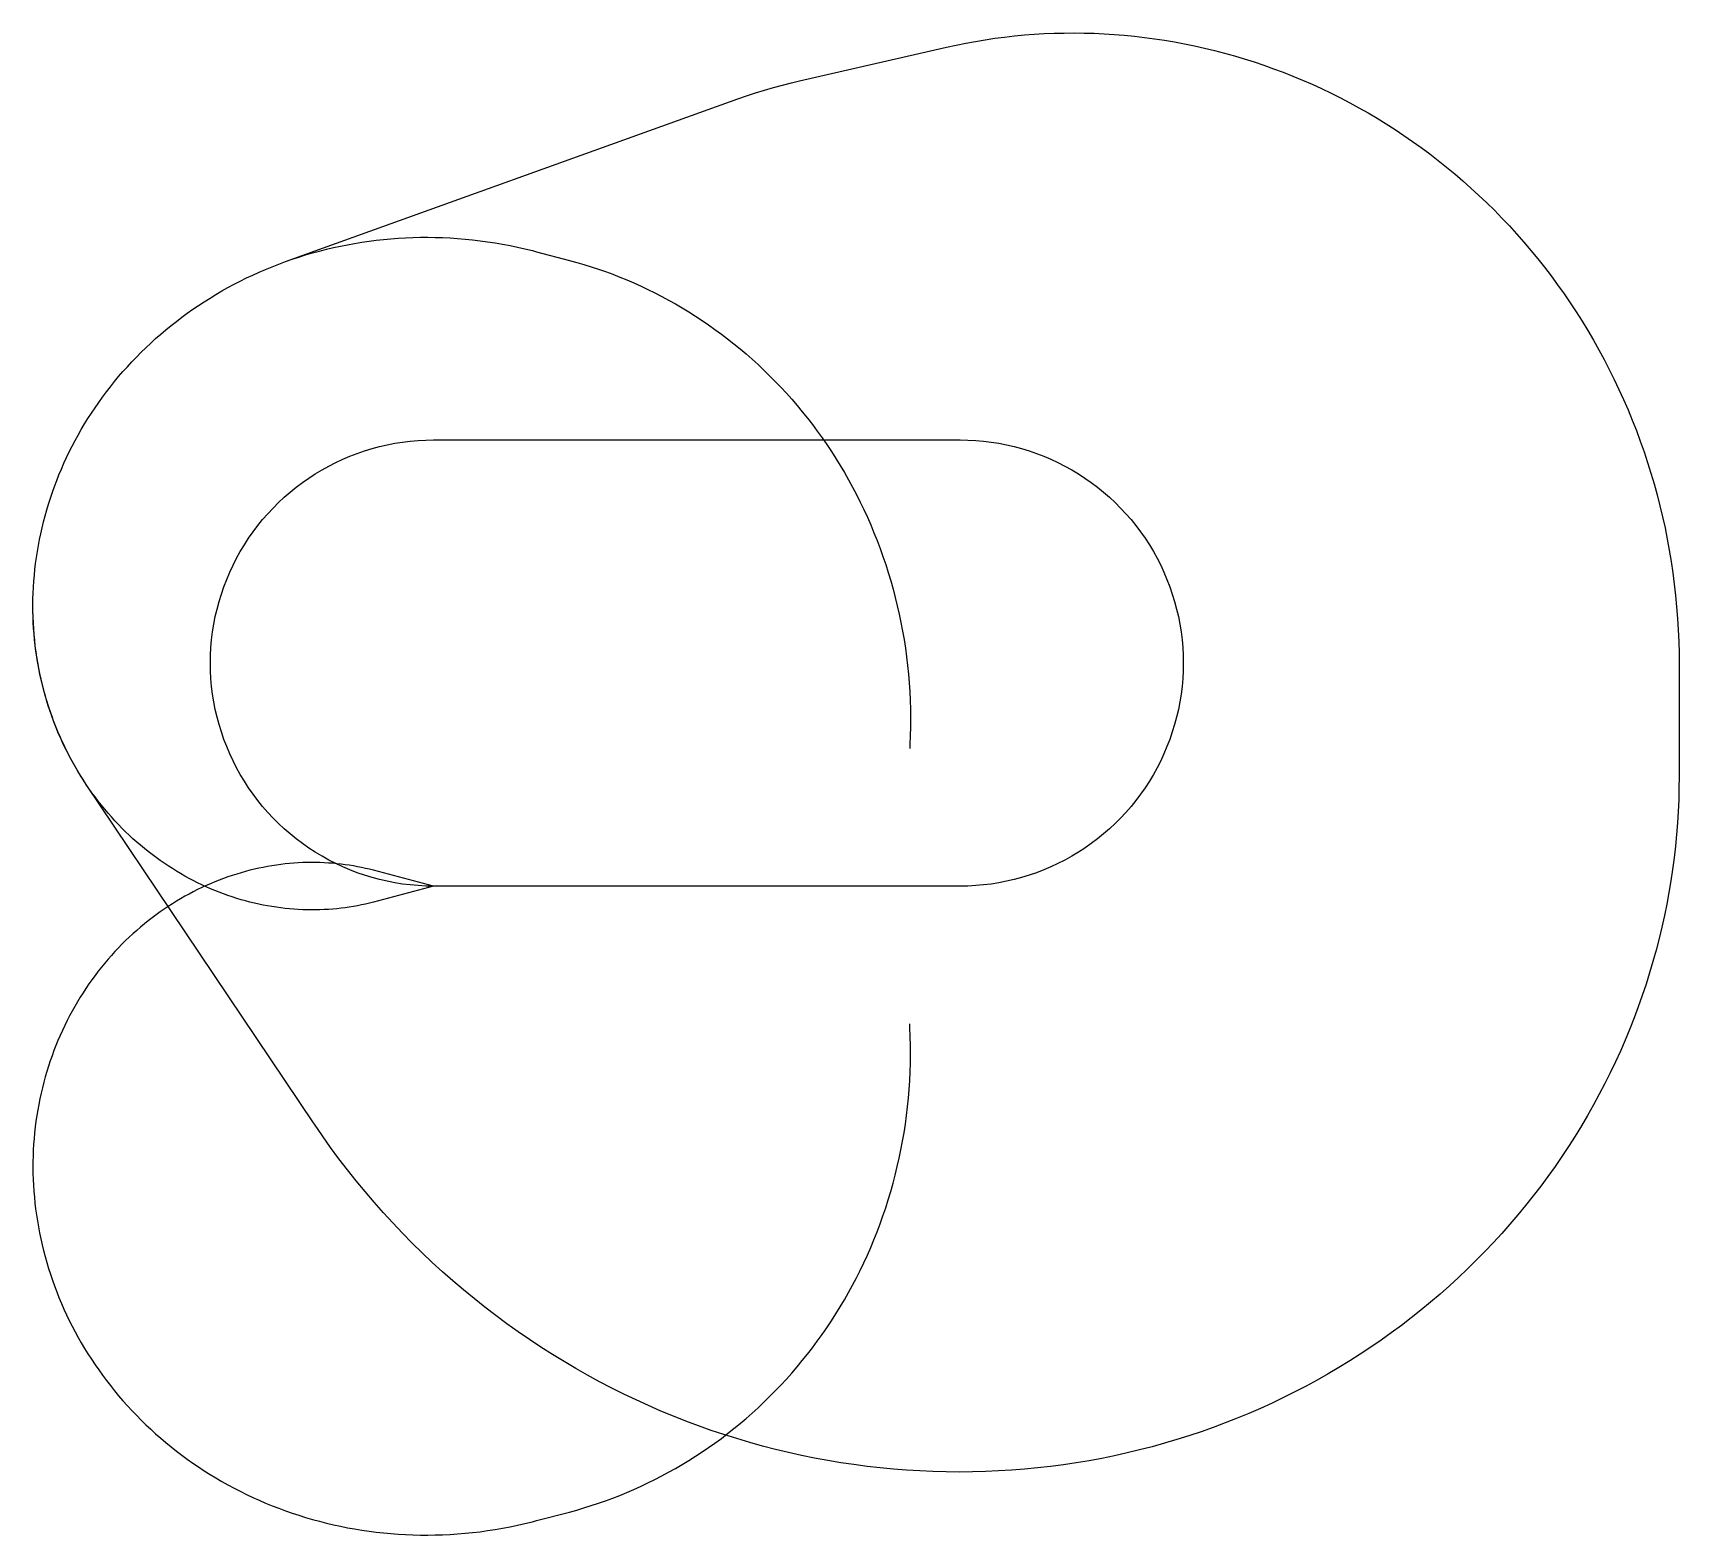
# Model space of a CAD drawing. Header units: metres. Extents: x -11944 to 37131, y -19344 to 25437.
import ezdxf

# ---------------------------------------------------------------- set-up
doc = ezdxf.new("R2010")
doc.units = ezdxf.units.M

msp = doc.modelspace()

# ---------------------------------------------------------------- linework, layer by layer
at = {"layer": 'NorminalTrack', "color": 1}
msp.add_lwpolyline([(0, 0), (0, 0), (-232, 4), (-464, 16), (-695, 36), (-926, 65), (-1155, 101), (-1383, 145), (-1609, 198), (-1834, 258), (-2056, 326), (-2275, 401), (-2492, 484), (-2706, 575), (-2916, 673), (-3123, 779), (-3326, 891), (-3525, 1011), (-3720, 1137), (-3910, 1270), (-4096, 1410), (-4276, 1556), (-4451, 1709), (-4621, 1867), (-4785, 2031), (-4944, 2201), (-5096, 2376), (-5242, 2557), (-5382, 2742), (-5515, 2932), (-5641, 3127), (-5761, 3326), (-5874, 3529), (-5979, 3736), (-6077, 3947), (-6168, 4160), (-6251, 4377), (-6327, 4597), (-6395, 4819), (-6455, 5043), (-6507, 5269), (-6551, 5497), (-6588, 5726), (-6616, 5957), (-6636, 6188), (-6648, 6420), (-6652, 6652), (-6648, 6884), (-6636, 7116), (-6616, 7348), (-6588, 7578), (-6551, 7807), (-6507, 8035), (-6455, 8262), (-6395, 8486), (-6327, 8708), (-6251, 8927), (-6168, 9144), (-6077, 9358), (-5979, 9568), (-5874, 9775), (-5761, 9978), (-5641, 10177), (-5515, 10372), (-5382, 10562), (-5242, 10748), (-5096, 10928), (-4944, 11103), (-4785, 11273), (-4621, 11437), (-4451, 11596), (-4276, 11748), (-4096, 11894), (-3910, 12034), (-3720, 12167), (-3525, 12294), (-3326, 12413), (-3123, 12526), (-2916, 12631), (-2706, 12729), (-2492, 12820), (-2275, 12903), (-2056, 12979), (-1834, 13047), (-1609, 13107), (-1383, 13159), (-1155, 13203), (-926, 13240), (-695, 13268), (-464, 13288), (-232, 13300), (0, 13305), (0, 13305), (15698, 13305), (15698, 13305), (15930, 13300), (16162, 13288), (16393, 13268), (16623, 13240), (16853, 13203), (17081, 13159), (17307, 13107), (17531, 13047), (17753, 12979), (17973, 12903), (18190, 12820), (18403, 12729), (18614, 12631), (18821, 12526), (19024, 12413), (19223, 12294), (19418, 12167), (19608, 12034), (19793, 11894), (19974, 11748), (20149, 11596), (20319, 11437), (20483, 11273), (20641, 11103), (20794, 10928), (20940, 10748), (21079, 10562), (21213, 10372), (21339, 10177), (21459, 9978), (21571, 9775), (21677, 9568), (21775, 9358), (21865, 9144), (21949, 8927), (22024, 8708), (22092, 8486), (22152, 8262), (22204, 8035), (22249, 7807), (22285, 7578), (22313, 7348), (22334, 7116), (22346, 6884), (22350, 6652), (22346, 6420), (22334, 6188), (22313, 5957), (22285, 5726), (22249, 5497), (22204, 5269), (22152, 5043), (22092, 4819), (22024, 4597), (21949, 4377), (21865, 4160), (21775, 3947), (21677, 3736), (21571, 3529), (21459, 3326), (21339, 3127), (21213, 2932), (21079, 2742), (20940, 2557), (20794, 2376), (20641, 2201), (20483, 2031), (20319, 1867), (20149, 1709), (19974, 1556), (19793, 1410), (19608, 1270), (19418, 1137), (19223, 1011), (19024, 891), (18821, 779), (18614, 673), (18403, 575), (18190, 484), (17973, 401), (17753, 326), (17531, 258), (17307, 198), (17081, 145), (16853, 101), (16623, 65), (16393, 36), (16162, 16), (15930, 4), (15698, 0), (0, 0)], dxfattribs=at)
at = {"layer": 'WindSpiral', "color": 5}
for points in [[(0, 0), (-1794, -473), (-1911, -503), (-2029, -531), (-2149, -557), (-2269, -581), (-2390, -603), (-2512, -623), (-2635, -641), (-2759, -657), (-2883, -670), (-3008, -682), (-3134, -691), (-3261, -699), (-3388, -704), (-3516, -707), (-3644, -707), (-3773, -706), (-3902, -702), (-4032, -695), (-4162, -687), (-4292, -676), (-4423, -663), (-4554, -648), (-4685, -630), (-4817, -610), (-4948, -587), (-5080, -562), (-5212, -535), (-5343, -505), (-5475, -473), (-5606, -439), (-5738, -402), (-5869, -362), (-6000, -320), (-6131, -276), (-6262, -229), (-6392, -180), (-6522, -128), (-6651, -74), (-6780, -18), (-6908, 42), (-7036, 103), (-7163, 167), (-7289, 233), (-7415, 302), (-7540, 374), (-7664, 447), (-7787, 523), (-7909, 602), (-8031, 683), (-8151, 766), (-8270, 852), (-8388, 940), (-8505, 1031), (-8621, 1124), (-8736, 1219), (-8849, 1316), (-8961, 1416), (-9072, 1518), (-9181, 1623), (-9289, 1729), (-9395, 1838), (-9499, 1949), (-9602, 2063), (-9704, 2178), (-9803, 2296), (-9901, 2415), (-9998, 2537), (-10092, 2661), (-10184, 2787), (-10275, 2915), (-10363, 3045), (-10450, 3177), (-10534, 3311), (-10617, 3446), (-10697, 3584), (-10775, 3723), (-10851, 3865), (-10925, 4008), (-10997, 4152), (-11066, 4299), (-11133, 4447), (-11197, 4596), (-11259, 4748), (-11318, 4900), (-11375, 5055), (-11430, 5210), (-11482, 5368), (-11531, 5526), (-11578, 5686), (-11622, 5847), (-11663, 6010), (-11702, 6173), (-11738, 6338), (-11771, 6504), (-11801, 6671), (-11829, 6839), (-11853, 7008), (-11875, 7177), (-11894, 7348), (-11909, 7520), (-11922, 7692), (-11932, 7865), (-11939, 8039), (-11943, 8213), (-11944, 8388), (-11942, 8563), (-11936, 8739), (-11928, 8915), (-11917, 9092), (-11902, 9268), (-11884, 9445), (-11863, 9623), (-11839, 9800), (-11812, 9977), (-11782, 10155), (-11748, 10332), (-11711, 10509), (-11672, 10687), (-11628, 10863), (-11582, 11040), (-11532, 11216), (-11480, 11392), (-11423, 11567), (-11364, 11742), (-11302, 11917), (-11236, 12090), (-11167, 12263), (-11095, 12436), (-11020, 12607), (-10941, 12778), (-10860, 12947), (-10775, 13116), (-10687, 13283), (-10595, 13450), (-10501, 13615), (-10404, 13779), (-10303, 13942), (-10199, 14103), (-10092, 14264), (-9982, 14422), (-9870, 14579), (-9754, 14735), (-9635, 14888), (-9513, 15041), (-9388, 15191), (-9260, 15340), (-9129, 15486), (-8995, 15631), (-8859, 15774), (-8719, 15915), (-8577, 16053), (-8432, 16190), (-8285, 16324), (-8134, 16456), (-7981, 16586), (-7825, 16713), (-7667, 16838), (-7506, 16961), (-7343, 17081), (-7177, 17198), (-7008, 17313), (-6838, 17425), (-6664, 17534), (-6489, 17641), (-6311, 17745), (-6131, 17846), (-5949, 17944), (-5765, 18039), (-5578, 18131), (-5390, 18220), (-5199, 18306), (-5007, 18389), (-4813, 18468), (-4616, 18545), (-4418, 18618), (-4418, 18618), (9071, 23469), (9333, 23561), (9597, 23648), (9863, 23731), (10130, 23809), (10400, 23883), (10672, 23952), (10913, 24009), (15292, 25012), (15577, 25074), (15864, 25132), (16152, 25185), (16442, 25233), (16733, 25276), (17025, 25314), (17318, 25347), (17612, 25375), (17908, 25397), (18204, 25415), (18501, 25427), (18798, 25434), (19096, 25437), (19395, 25433), (19694, 25425), (19994, 25411), (20293, 25393), (20593, 25368), (20893, 25339), (21193, 25304), (21492, 25264), (21792, 25219), (22091, 25168), (22390, 25112), (22688, 25051), (22985, 24985), (23282, 24913), (23578, 24836), (23873, 24753), (24168, 24666), (24461, 24573), (24753, 24474), (25043, 24371), (25332, 24262), (25620, 24148), (25907, 24029), (26191, 23904), (26474, 23775), (26755, 23640), (27034, 23500), (27311, 23356), (27586, 23206), (27859, 23051), (28129, 22891), (28397, 22726), (28663, 22556), (28926, 22381), (29186, 22202), (29444, 22017), (29699, 21828), (29950, 21634), (30199, 21435), (30445, 21232), (30687, 21024), (30927, 20812), (31162, 20595), (31395, 20374), (31624, 20148), (31849, 19918), (32071, 19683), (32288, 19445), (32502, 19202), (32712, 18955), (32918, 18705), (33120, 18450), (33318, 18191), (33511, 17929), (33701, 17662), (33885, 17392), (34066, 17119), (34242, 16842), (34413, 16561), (34579, 16277), (34741, 15990), (34898, 15700), (35050, 15406), (35198, 15109), (35340, 14809), (35477, 14507), (35609, 14201), (35736, 13893), (35858, 13582), (35975, 13269), (36086, 12953), (36192, 12635), (36292, 12314), (36387, 11991), (36477, 11666), (36561, 11340), (36639, 11011), (36712, 10680), (36779, 10348), (36840, 10014), (36895, 9678), (36945, 9341), (36989, 9003), (37027, 8664), (37059, 8323), (37086, 7981), (37106, 7639), (37120, 7295), (37129, 6951), (37131, 6642), (37131, 3268), (37128, 2922), (37119, 2577), (37104, 2231), (37083, 1885), (37055, 1539), (37022, 1193), (36983, 847), (36937, 501), (36886, 155), (36828, -190), (36764, -534), (36694, -878), (36618, -1221), (36536, -1563), (36448, -1905), (36353, -2245), (36253, -2584), (36146, -2921), (36034, -3257), (35915, -3592), (35791, -3925), (35660, -4256), (35524, -4586), (35382, -4913), (35233, -5238), (35079, -5562), (34919, -5883), (34753, -6201), (34582, -6517), (34404, -6831), (34221, -7142), (34033, -7450), (33838, -7755), (33638, -8057), (33433, -8356), (33222, -8651), (33005, -8944), (32784, -9233), (32557, -9518), (32324, -9800), (32087, -10078), (31844, -10353), (31596, -10623), (31343, -10890), (31085, -11152), (30822, -11411), (30555, -11665), (30282, -11914), (30005, -12159), (29723, -12400), (29437, -12636), (29146, -12867), (28851, -13094), (28552, -13315), (28248, -13532), (27940, -13744), (27628, -13950), (27312, -14151), (26992, -14347), (26668, -14538), (26341, -14723), (26010, -14903), (25675, -15077), (25337, -15246), (24996, -15409), (24651, -15566), (24303, -15717), (23952, -15862), (23598, -16002), (23242, -16135), (22882, -16262), (22520, -16384), (22155, -16499), (21788, -16607), (21419, -16710), (21047, -16806), (20673, -16896), (20297, -16979), (19920, -17056), (19540, -17126), (19159, -17190), (18776, -17247), (18392, -17298), (18006, -17342), (17619, -17379), (17231, -17410), (16842, -17433), (16453, -17450), (16062, -17461), (15671, -17464), (15279, -17461), (14887, -17450), (14495, -17433), (14102, -17409), (13710, -17378), (13317, -17341), (12925, -17296), (12533, -17244), (12141, -17186), (11751, -17120), (11360, -17048), (10971, -16969), (10582, -16883), (10195, -16790), (9809, -16690), (9424, -16583), (9040, -16469), (8658, -16349), (8278, -16222), (7899, -16088), (7523, -15947), (7148, -15799), (6776, -15645), (6406, -15484), (6038, -15316), (5673, -15142), (5310, -14962), (4950, -14774), (4593, -14580), (4239, -14380), (3889, -14173), (3541, -13960), (3197, -13741), (2856, -13515), (2518, -13284), (2185, -13046), (1855, -12802), (1529, -12551), (1207, -12295), (889, -12033), (576, -11766), (266, -11492), (-38, -11213), (-339, -10928), (-634, -10637), (-925, -10341), (-1211, -10040), (-1492, -9733), (-1768, -9421), (-2039, -9104), (-2305, -8782), (-2565, -8455), (-2820, -8123), (-3069, -7786), (-3313, -7444), (-3551, -7098), (-3577, -7059), (-10354, 3031), (-10441, 3163), (-10525, 3296), (-10608, 3432), (-10689, 3569), (-10767, 3708), (-10843, 3849), (-10917, 3992), (-10989, 4137), (-11058, 4283), (-11125, 4431), (-11190, 4580), (-11252, 4731), (-11312, 4884), (-11369, 5038), (-11424, 5194), (-11476, 5351), (-11526, 5509), (-11573, 5669), (-11617, 5830), (-11659, 5992), (-11698, 6156), (-11734, 6320), (-11767, 6486), (-11798, 6653), (-11826, 6821), (-11851, 6989), (-11873, 7159), (-11892, 7330), (-11908, 7501), (-11921, 7673), (-11931, 7846), (-11939, 8020), (-11943, 8194), (-11944, 8349)], [(0, 0), (-1794, -473), (-1911, -503), (-2029, -531), (-2149, -557), (-2269, -581), (-2390, -603), (-2512, -623), (-2635, -641), (-2759, -657), (-2883, -670), (-3008, -682), (-3134, -691), (-3261, -699), (-3388, -704), (-3516, -707), (-3644, -707), (-3773, -706), (-3902, -702), (-4032, -695), (-4162, -687), (-4292, -676), (-4423, -663), (-4554, -648), (-4685, -630), (-4817, -610), (-4948, -587), (-5080, -562), (-5212, -535), (-5343, -505), (-5475, -473), (-5606, -439), (-5738, -402), (-5869, -362), (-6000, -320), (-6131, -276), (-6262, -229), (-6392, -180), (-6522, -128), (-6651, -74), (-6780, -18), (-6908, 42), (-7036, 103), (-7163, 167), (-7289, 233), (-7415, 302), (-7540, 374), (-7664, 447), (-7787, 523), (-7909, 602), (-8031, 683), (-8151, 766), (-8270, 852), (-8388, 940), (-8505, 1031), (-8621, 1124), (-8736, 1219), (-8849, 1316), (-8961, 1416), (-9072, 1518), (-9181, 1623), (-9289, 1729), (-9395, 1838), (-9499, 1949), (-9602, 2063), (-9704, 2178), (-9803, 2296), (-9901, 2415), (-9998, 2537), (-10092, 2661), (-10184, 2787), (-10275, 2915), (-10363, 3045), (-10450, 3177), (-10534, 3311), (-10617, 3446), (-10697, 3584), (-10775, 3723), (-10851, 3865), (-10925, 4008), (-10997, 4152), (-11066, 4299), (-11133, 4447), (-11197, 4596), (-11259, 4748), (-11318, 4900), (-11375, 5055), (-11430, 5210), (-11482, 5368), (-11531, 5526), (-11578, 5686), (-11622, 5847), (-11663, 6010), (-11702, 6173), (-11738, 6338), (-11771, 6504), (-11801, 6671), (-11829, 6839), (-11853, 7008), (-11875, 7177), (-11894, 7348), (-11909, 7520), (-11922, 7692), (-11932, 7865), (-11939, 8039), (-11943, 8213), (-11944, 8388), (-11942, 8563), (-11936, 8739), (-11928, 8915), (-11917, 9092), (-11902, 9268), (-11884, 9445), (-11863, 9623), (-11839, 9800), (-11812, 9977), (-11782, 10155), (-11748, 10332), (-11711, 10509), (-11672, 10687), (-11628, 10863), (-11582, 11040), (-11532, 11216), (-11480, 11392), (-11423, 11567), (-11364, 11742), (-11302, 11917), (-11236, 12090), (-11167, 12263), (-11095, 12436), (-11020, 12607), (-10941, 12778), (-10860, 12947), (-10775, 13116), (-10687, 13283), (-10595, 13450), (-10501, 13615), (-10404, 13779), (-10303, 13942), (-10199, 14103), (-10092, 14264), (-9982, 14422), (-9870, 14579), (-9754, 14735), (-9635, 14888), (-9513, 15041), (-9388, 15191), (-9260, 15340), (-9129, 15486), (-8995, 15631), (-8859, 15774), (-8719, 15915), (-8577, 16053), (-8432, 16190), (-8285, 16324), (-8134, 16456), (-7981, 16586), (-7825, 16713), (-7667, 16838), (-7506, 16961), (-7343, 17081), (-7177, 17198), (-7008, 17313), (-6838, 17425), (-6664, 17534), (-6489, 17641), (-6311, 17745), (-6131, 17846), (-5949, 17944), (-5765, 18039), (-5578, 18131), (-5390, 18220), (-5199, 18306), (-5007, 18389), (-4813, 18468), (-4616, 18545), (-4418, 18618), (-4219, 18688), (-4017, 18754), (-3814, 18817), (-3610, 18877), (-3404, 18933), (-3196, 18986), (-2987, 19035), (-2777, 19081), (-2566, 19123), (-2353, 19162), (-2139, 19197), (-1924, 19228), (-1708, 19256), (-1491, 19280), (-1273, 19300), (-1055, 19316), (-835, 19329), (-615, 19338), (-394, 19343), (-173, 19344), (49, 19341), (271, 19334), (494, 19324), (717, 19309), (940, 19291), (1163, 19268), (1387, 19242), (1610, 19212), (1834, 19177), (2057, 19139), (2280, 19097), (2503, 19051), (2725, 19001), (2947, 18946), (3072, 18914), (4051, 18656), (4267, 18597), (4484, 18533), (4699, 18466), (4914, 18395), (5128, 18321), (5341, 18242), (5554, 18159), (5765, 18072), (5975, 17982), (6184, 17888), (6392, 17789), (6599, 17687), (6804, 17582), (7008, 17472), (7210, 17358), (7411, 17241), (7610, 17120), (7808, 16995), (8003, 16867), (8197, 16735), (8389, 16599), (8579, 16460), (8767, 16317), (8953, 16170), (9136, 16020), (9317, 15866), (9496, 15709), (9673, 15549), (9847, 15385), (10019, 15217), (10188, 15046), (10354, 14872), (10518, 14695), (10679, 14515), (10837, 14331), (10992, 14144), (11144, 13954), (11294, 13761), (11440, 13565), (11583, 13367), (11722, 13165), (11859, 12960), (11992, 12753), (12122, 12543), (12248, 12330), (12371, 12115), (12491, 11897), (12607, 11676), (12719, 11453), (12827, 11228), (12932, 11000), (13033, 10771), (13130, 10538), (13224, 10304), (13313, 10068), (13398, 9830), (13480, 9589), (13557, 9347), (13631, 9103), (13700, 8857), (13765, 8610), (13825, 8361), (13882, 8111), (13934, 7859), (13982, 7605), (14026, 7351), (14065, 7095), (14100, 6838), (14130, 6580), (14156, 6321), (14178, 6060), (14195, 5800), (14207, 5538), (14215, 5276), (14218, 5013), (14217, 4749), (14211, 4485), (14200, 4221), (14194, 4105)], [(0, 0), (-1794, 473), (-1911, 503), (-2029, 531), (-2149, 557), (-2269, 581), (-2390, 603), (-2512, 623), (-2635, 641), (-2759, 657), (-2883, 670), (-3008, 682), (-3134, 691), (-3261, 699), (-3388, 704), (-3516, 707), (-3644, 707), (-3773, 706), (-3902, 702), (-4032, 695), (-4162, 687), (-4292, 676), (-4423, 663), (-4554, 648), (-4685, 630), (-4817, 610), (-4948, 587), (-5080, 562), (-5212, 535), (-5343, 505), (-5475, 473), (-5606, 439), (-5738, 402), (-5869, 362), (-6000, 320), (-6131, 276), (-6262, 229), (-6392, 180), (-6522, 128), (-6651, 74), (-6780, 18), (-6908, -42), (-7036, -103), (-7163, -167), (-7289, -233), (-7415, -302), (-7540, -374), (-7664, -447), (-7787, -523), (-7909, -602), (-8031, -683), (-8151, -766), (-8270, -852), (-8388, -940), (-8505, -1031), (-8621, -1124), (-8736, -1219), (-8849, -1316), (-8961, -1416), (-9072, -1518), (-9181, -1623), (-9289, -1729), (-9395, -1838), (-9499, -1949), (-9602, -2063), (-9704, -2178), (-9803, -2296), (-9901, -2415), (-9998, -2537), (-10092, -2661), (-10184, -2787), (-10275, -2915), (-10363, -3045), (-10450, -3177), (-10534, -3311), (-10617, -3446), (-10697, -3584), (-10775, -3723), (-10851, -3865), (-10925, -4008), (-10997, -4152), (-11066, -4299), (-11133, -4447), (-11197, -4596), (-11259, -4748), (-11318, -4900), (-11375, -5055), (-11430, -5210), (-11482, -5368), (-11531, -5526), (-11578, -5686), (-11622, -5847), (-11663, -6010), (-11702, -6173), (-11738, -6338), (-11771, -6504), (-11801, -6671), (-11829, -6839), (-11853, -7008), (-11875, -7177), (-11894, -7348), (-11909, -7520), (-11922, -7692), (-11932, -7865), (-11939, -8039), (-11943, -8213), (-11944, -8388), (-11942, -8563), (-11936, -8739), (-11928, -8915), (-11917, -9092), (-11902, -9268), (-11884, -9445), (-11863, -9623), (-11839, -9800), (-11812, -9977), (-11782, -10155), (-11748, -10332), (-11711, -10509), (-11672, -10687), (-11628, -10863), (-11582, -11040), (-11532, -11216), (-11480, -11392), (-11423, -11567), (-11364, -11742), (-11302, -11917), (-11236, -12090), (-11167, -12263), (-11095, -12436), (-11020, -12607), (-10941, -12778), (-10860, -12947), (-10775, -13116), (-10687, -13283), (-10595, -13450), (-10501, -13615), (-10404, -13779), (-10303, -13942), (-10199, -14103), (-10092, -14264), (-9982, -14422), (-9870, -14579), (-9754, -14735), (-9635, -14888), (-9513, -15041), (-9388, -15191), (-9260, -15340), (-9129, -15486), (-8995, -15631), (-8859, -15774), (-8719, -15915), (-8577, -16053), (-8432, -16190), (-8285, -16324), (-8134, -16456), (-7981, -16586), (-7825, -16713), (-7667, -16838), (-7506, -16961), (-7343, -17081), (-7177, -17198), (-7008, -17313), (-6838, -17425), (-6664, -17534), (-6489, -17641), (-6311, -17745), (-6131, -17846), (-5949, -17944), (-5765, -18039), (-5578, -18131), (-5390, -18220), (-5199, -18306), (-5007, -18389), (-4813, -18468), (-4616, -18545), (-4418, -18618), (-4219, -18688), (-4017, -18754), (-3814, -18817), (-3610, -18877), (-3404, -18933), (-3196, -18986), (-2987, -19035), (-2777, -19081), (-2566, -19123), (-2353, -19162), (-2139, -19197), (-1924, -19228), (-1708, -19256), (-1491, -19280), (-1273, -19300), (-1055, -19316), (-835, -19329), (-615, -19338), (-394, -19343), (-173, -19344), (49, -19341), (271, -19334), (494, -19324), (717, -19309), (940, -19291), (1163, -19268), (1387, -19242), (1610, -19212), (1834, -19177), (2057, -19139), (2280, -19097), (2503, -19051), (2725, -19001), (2947, -18946), (3072, -18914), (4051, -18656), (4267, -18597), (4484, -18533), (4699, -18466), (4914, -18395), (5128, -18321), (5341, -18242), (5554, -18159), (5765, -18072), (5975, -17982), (6184, -17888), (6392, -17789), (6599, -17687), (6804, -17582), (7008, -17472), (7210, -17358), (7411, -17241), (7610, -17120), (7808, -16995), (8003, -16867), (8197, -16735), (8389, -16599), (8579, -16460), (8767, -16317), (8953, -16170), (9136, -16020), (9317, -15866), (9496, -15709), (9673, -15549), (9847, -15385), (10019, -15217), (10188, -15046), (10354, -14872), (10518, -14695), (10679, -14515), (10837, -14331), (10992, -14144), (11144, -13954), (11294, -13761), (11440, -13565), (11583, -13367), (11722, -13165), (11859, -12960), (11992, -12753), (12122, -12543), (12248, -12330), (12371, -12115), (12491, -11897), (12607, -11676), (12719, -11453), (12827, -11228), (12932, -11000), (13033, -10771), (13130, -10538), (13224, -10304), (13313, -10068), (13398, -9830), (13480, -9589), (13557, -9347), (13631, -9103), (13700, -8857), (13765, -8610), (13825, -8361), (13882, -8111), (13934, -7859), (13982, -7605), (14026, -7351), (14065, -7095), (14100, -6838), (14130, -6580), (14156, -6321), (14178, -6060), (14195, -5800), (14207, -5538), (14215, -5276), (14218, -5013), (14217, -4749), (14211, -4485), (14200, -4221), (14194, -4105)]]:
    msp.add_lwpolyline(points, dxfattribs=at)

doc.saveas('drawing.dxf')
